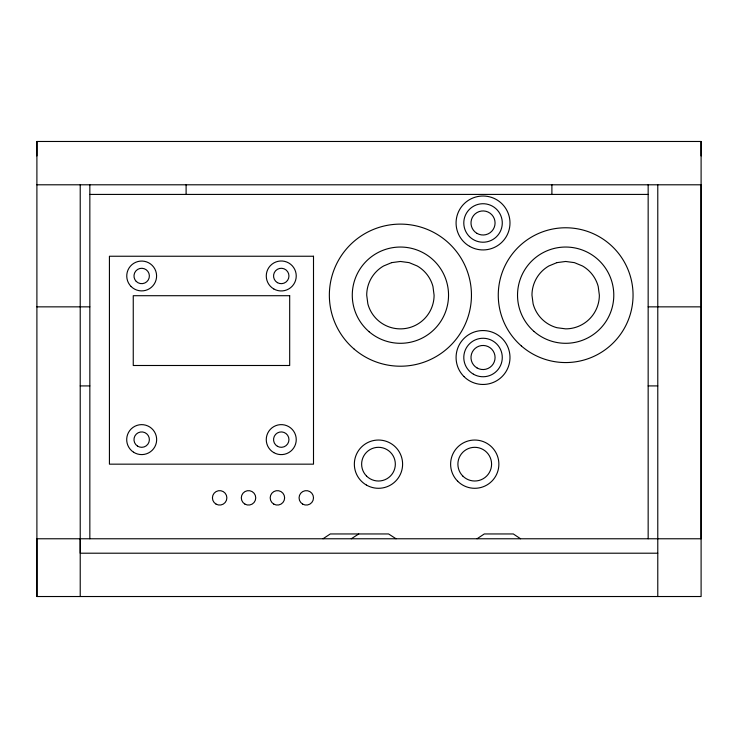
<?xml version="1.0" encoding="UTF-8"?>
<svg xmlns="http://www.w3.org/2000/svg" width="738" height="738" viewBox="0 0 738 738"><rect width="100%" height="100%" fill="white"/><g stroke="black" fill="none" stroke-linecap="round" stroke-linejoin="round"><path stroke-width="1.11" d="M36.9 155.921L36.9 141.475L701.1 141.475L701.1 596.525L36.9 596.525L36.9 538.768L701.1 538.768L701.1 184.795L36.9 184.795M80.221 538.768L80.221 553.205L657.779 553.205M648.158 538.768L648.158 184.795M657.779 184.795L657.779 596.525M701.1 155.921L701.1 141.475M323.023 538.768L330.283 533.952L388.585 533.952L396.048 538.768M477.043 538.768L484.294 533.952L513.316 533.952L520.567 538.768M351.288 538.768L358.751 533.952M89.842 194.426L648.158 194.417M36.9 306.851L89.842 306.851M648.158 306.851L701.1 306.851M80.221 385.919L89.842 385.919M648.158 385.909L657.779 385.909M551.895 184.795L551.895 194.417M186.105 184.795L186.105 194.426M89.842 184.795L89.842 538.768M80.221 184.795L80.221 596.525M36.9 141.475L36.9 596.525M391.684 262.627L383.557 265.994A33.69 33.69 0 0 0 366.712 295.172L367.856 303.89A33.69 33.69 0 0 0 434.092 295.172L432.948 286.445A33.69 33.69 0 0 0 417.247 265.994L409.12 262.627L400.402 261.473L391.684 262.627M556.941 262.627L548.814 265.994A33.69 33.69 0 0 0 531.969 295.172L533.122 303.89A33.69 33.69 0 0 0 556.941 327.709L565.668 328.862A33.69 33.69 0 0 0 599.357 295.172L598.204 286.445A33.69 33.69 0 0 0 582.513 265.994L574.385 262.627L565.668 261.473L556.941 262.627M313.502 256.243L109.427 256.243L109.427 464.165L313.502 464.165L313.502 256.243M289.683 295.707L133.255 295.707L133.255 365.494L289.683 365.494L289.683 295.707M137.489 446.084A7.703 7.703 0 0 0 149.371 440.014A7.703 7.703 0 0 0 138.172 432.763A7.703 7.703 0 0 0 137.489 446.084M133.532 452.191A14.981 14.981 0 0 0 156.641 440.383A14.981 14.981 0 0 0 134.86 426.278A14.981 14.981 0 0 0 133.532 452.191M277.405 446.287A7.703 7.703 0 0 0 288.955 439.617A7.703 7.703 0 0 0 277.405 432.948A7.703 7.703 0 0 0 277.405 446.287M273.761 452.597A14.981 14.981 0 0 0 296.242 439.617A14.981 14.981 0 0 0 273.761 426.638A14.981 14.981 0 0 0 273.761 452.597M277.405 282.645A7.703 7.703 0 0 0 288.955 275.975A7.703 7.703 0 0 0 277.405 269.305A7.703 7.703 0 0 0 277.405 282.645M273.761 288.945A14.981 14.981 0 0 0 296.242 275.975A14.981 14.981 0 0 0 273.761 262.996A14.981 14.981 0 0 0 273.761 288.945M136.235 281.418A7.703 7.703 0 0 0 149.113 277.968A7.703 7.703 0 0 0 139.685 268.54A7.703 7.703 0 0 0 136.235 281.418M131.124 286.529A14.917 14.917 0 0 0 156.087 279.831A14.917 14.917 0 0 0 137.822 261.566A14.917 14.917 0 0 0 131.124 286.529M366.565 476.075A16.845 16.845 0 0 0 394.756 468.529A16.845 16.845 0 0 0 374.12 447.892A16.845 16.845 0 0 0 366.565 476.075M216.04 504.109A7.223 7.223 0 0 0 226.87 497.855A7.223 7.223 0 0 0 216.04 491.6A7.223 7.223 0 0 0 216.04 504.109M244.915 504.109A7.223 7.223 0 0 0 255.745 497.855A7.223 7.223 0 0 0 244.915 491.6A7.223 7.223 0 0 0 244.915 504.109M273.798 504.109A7.223 7.223 0 0 0 284.628 497.855A7.223 7.223 0 0 0 273.798 491.6A7.223 7.223 0 0 0 273.798 504.109M302.672 504.109A7.223 7.223 0 0 0 313.502 497.855A7.223 7.223 0 0 0 302.672 491.6A7.223 7.223 0 0 0 302.672 504.109M462.827 476.075A16.845 16.845 0 0 0 491.01 468.529A16.845 16.845 0 0 0 470.383 447.892A16.845 16.845 0 0 0 462.827 476.075M369.129 331.749A48.127 48.127 0 0 0 447.726 303.964A48.127 48.127 0 0 0 384.36 249.795A48.127 48.127 0 0 0 369.129 331.749M354.24 349.175A71.051 71.051 0 0 0 470.254 308.143A71.051 71.051 0 0 0 376.712 228.18A71.051 71.051 0 0 0 354.24 349.175M477.016 233.392A12.029 12.029 0 0 0 495.069 222.977A12.029 12.029 0 0 0 477.016 212.553A12.029 12.029 0 0 0 477.016 233.392M477.016 367.93A12.029 12.029 0 0 0 495.069 357.506A12.029 12.029 0 0 0 477.016 347.081A12.029 12.029 0 0 0 477.016 367.93M366.417 485.06A24.123 24.123 0 0 0 402.607 464.165A24.123 24.123 0 0 0 366.417 443.27A24.123 24.123 0 0 0 366.417 485.06M457.68 481.222A24.123 24.123 0 0 0 498.049 470.41A24.123 24.123 0 0 0 468.501 440.863A24.123 24.123 0 0 0 457.68 481.222M463.971 376.565A26.955 26.955 0 0 0 509.072 364.48A26.955 26.955 0 0 0 476.056 331.473A26.955 26.955 0 0 0 463.971 376.565M469.553 246.317A26.955 26.955 0 0 0 509.986 222.977A26.955 26.955 0 0 0 469.553 199.629A26.955 26.955 0 0 0 469.553 246.317M473.409 374.175A19.253 19.253 0 0 0 502.283 357.506A19.253 19.253 0 0 0 473.409 340.836A19.253 19.253 0 0 0 473.409 374.175M521.369 345.956A67.389 67.389 0 0 0 631.793 308.133A67.389 67.389 0 0 0 543.823 231.409A67.389 67.389 0 0 0 521.369 345.956M534.026 331.445A48.127 48.127 0 0 0 612.891 304.425A48.127 48.127 0 0 0 550.068 249.638A48.127 48.127 0 0 0 534.026 331.445M469.423 236.584A19.253 19.253 0 0 0 501.628 227.959A19.253 19.253 0 0 0 478.049 204.38A19.253 19.253 0 0 0 469.423 236.584"/></g></svg>
